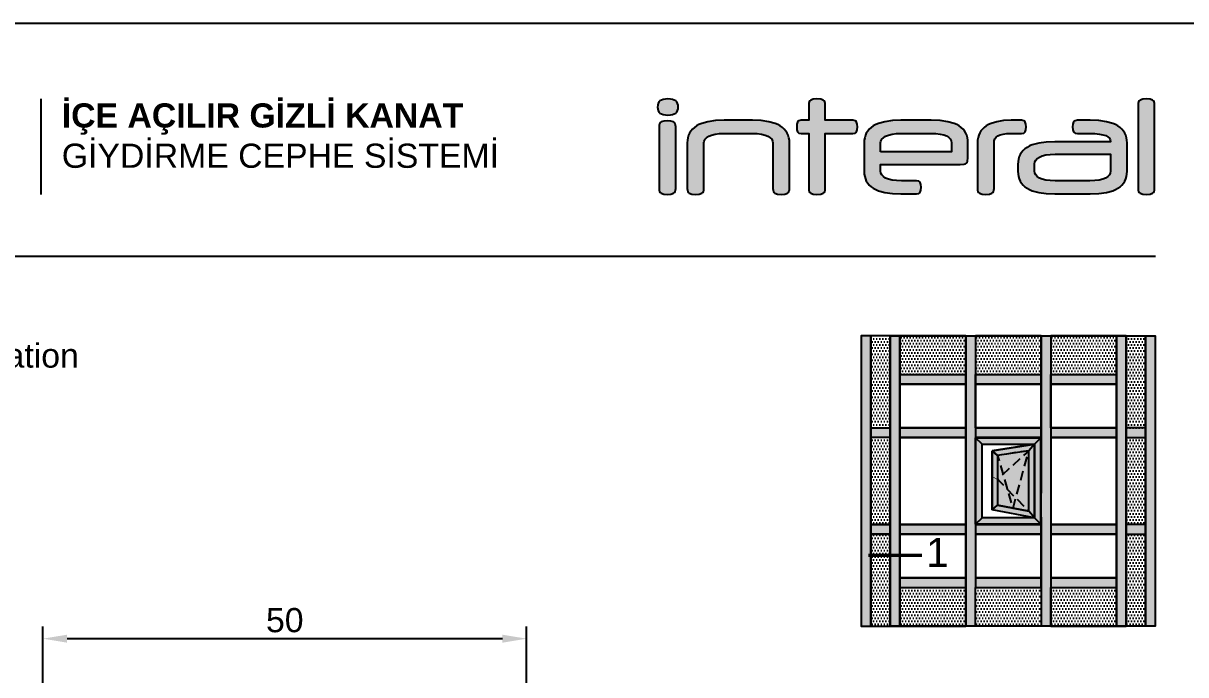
# Model space of a CAD drawing. Header units: millimetres. Extents: x 12 to 3612, y 18 to 315.
# Drawn here: x 540.4 to 660.6, y 247.5 to 314.9 of the extents above; entities that cross this region are included whole.
import ezdxf

# ---------------------------------------------------------------- set-up
doc = ezdxf.new("R2010")
doc.units = ezdxf.units.MM
doc.linetypes.add('HIDDEN', pattern=[0.375, 0.25, -0.125])
for name, color, linetype in [('Aksesuar', 7, 'Continuous'), ('ANTET', 140, 'Continuous'), ('antet_k', 7, 'Continuous'), ('PROFIL', 7, 'Continuous'), ('yazı_numara_k', 11, 'Continuous')]:
    doc.layers.add(name, color=color, linetype=linetype)
doc.styles.add('ITALIC', font='italic')
doc.styles.get("Standard").update_dxf_attribs({"font": 'arial.ttf'})
doc.dimstyles.new('ISO-25$0', dxfattribs={"dimtxt": 2.5, "dimasz": 2.5, "dimexe": 1.25, "dimexo": 0.625, "dimtad": 1, "dimdec": 1, "dimtxsty": 'Standard', "dimcen": 2.5, "dimadec": 0, "dimazin": 0, "dimtfac": 1, "dimtdec": 1, "dimtmove": 0, "dimatfit": 3, "dimfxl": 1, "dimarcsym": 0})
pattern_1 = [(0, (-3, 0), (0.15875, 0.3175), [0, -0.3175])]

# ---------------------------------------------------------------- blocks, each defined once
blk = doc.blocks.new('İL.1A')
h = blk.add_hatch(color=253)
h.paths.add_polyline_path([(-188.51, 564.28), (-188.51, 573.23), (-189.17, 572.56), (-189.17, 564.95)])
h.paths.add_polyline_path([(-188.51, 564.28), (-189.17, 564.95), (-194.58, 564.95), (-195.25, 564.28), (-191.39, 564.28)])
h.paths.add_polyline_path([(-194.58, 564.95), (-194.58, 572.56), (-195.25, 573.23), (-195.25, 564.28)])
h.paths.add_polyline_path([(-189.17, 572.56), (-188.51, 573.23), (-191.62, 573.23), (-195.25, 573.23), (-194.58, 572.56)])
h = blk.add_hatch(color=254)
h.paths.add_polyline_path([(-192.97, 571.41), (-189.75, 571.89), (-189.75, 571.89), (-189.17, 572.56), (-193.54, 571.89), (-192.97, 571.41)])
h.paths.add_polyline_path([(-192.97, 566.27), (-192.97, 571.41), (-192.97, 571.41), (-193.54, 571.89), (-193.54, 565.79)])
h.paths.add_polyline_path([(-190.64, 565.81), (-192.97, 566.27), (-193.54, 565.79), (-189.17, 564.95), (-189.75, 565.63)])
h.paths.add_polyline_path([(-189.17, 564.95), (-189.17, 572.56), (-189.75, 571.89), (-189.75, 565.63)])
blk.add_hatch(color=250).paths.add_polyline_path([(-193.07, 568.91), (-193.46, 569.15, -1), (-193.43, 569.2), (-193.03, 568.97, -1)])
for p, q in [((-195.25, 564.28), (-195.25, 573.23)), ((-194.58, 572.56), (-195.25, 573.23)), ((-191.62, 573.23), (-195.25, 573.23)), ((-188.51, 573.23), (-195.25, 573.23)), ((-195.25, 573.23), (-195.25, 564.28)), ((-194.58, 572.56), (-195.25, 573.23)), ((-194.58, 564.95), (-194.58, 572.56)), ((-194.58, 572.56), (-189.17, 572.56)), ((-189.17, 572.56), (-193.54, 571.89)), ((-193.54, 571.89), (-189.17, 572.56)), ((-188.51, 573.23), (-191.62, 573.23)), ((-189.17, 572.56), (-189.75, 571.89)), ((-189.17, 572.56), (-189.75, 571.89)), ((-189.17, 572.56), (-188.51, 573.23)), ((-188.51, 573.23), (-189.17, 572.56)), ((-189.17, 564.95), (-189.17, 572.56)), ((-189.17, 572.56), (-189.17, 564.95)), ((-188.5, 564.28), (-188.51, 573.23)), ((-188.5, 564.28), (-188.51, 573.23)), ((-193.54, 571.89), (-193.54, 565.79)), ((-193.54, 571.89), (-192.97, 571.41)), ((-193.54, 565.79), (-193.54, 571.89)), ((-192.97, 571.41), (-193.54, 571.89)), ((-189.75, 571.89), (-192.97, 571.41)), ((-189.75, 571.89), (-192.97, 571.41)), ((-189.75, 571.89), (-192.97, 571.41)), ((-192.97, 571.41), (-192.97, 566.27)), ((-192.97, 571.41), (-192.97, 566.27)), ((-192.97, 571.41), (-192.97, 566.27)), ((-189.75, 565.63), (-189.75, 571.89)), ((-189.75, 565.63), (-189.75, 571.89)), ((-189.75, 565.63), (-189.75, 571.89)), ((-193.54, 565.79), (-192.97, 566.27)), ((-193.54, 565.79), (-192.97, 566.27)), ((-189.75, 565.63), (-192.97, 566.27)), ((-192.97, 566.27), (-189.75, 565.63)), ((-192.97, 566.27), (-189.75, 565.63)), ((-194.58, 564.95), (-195.25, 564.28)), ((-195.25, 564.28), (-194.58, 564.95)), ((-189.17, 564.95), (-194.58, 564.95)), ((-189.17, 564.95), (-193.54, 565.79)), ((-189.17, 564.95), (-193.54, 565.79)), ((-189.17, 564.95), (-189.75, 565.63)), ((-189.17, 564.95), (-189.75, 565.63)), ((-189.75, 564.95), (-189.75, 564.95)), ((-189.17, 564.95), (-188.5, 564.28)), ((-188.51, 564.28), (-189.17, 564.95)), ((-191.39, 564.28), (-195.25, 564.28)), ((-195.25, 564.28), (-188.5, 564.28)), ((-188.5, 564.28), (-191.39, 564.28))]:
    blk.add_line(p, q)
at = {"flags": 128}
blk.add_lwpolyline([(-188.51, 573.23), (-188.51, 564.28), (-195.25, 564.28), (-195.25, 573.23)], close=True, dxfattribs=at)
at = {"color": 0, "linetype": 'HIDDEN', "ltscale": 4, "flags": 128}
for points in [[(-189.75, 565.63), (-189.75, 571.89), (-192.97, 568.94)], [(-191.37, 565.95), (-189.75, 571.89), (-192.97, 571.41), (-191.43, 565.97)]]:
    blk.add_lwpolyline(points, close=True, dxfattribs=at)
blk = doc.blocks.new('İL.1B')
blk.add_hatch(color=141).paths.add_polyline_path([(-189.75, 565.63), (-189.75, 571.89), (-192.97, 571.41), (-192.97, 566.27)])
blk.add_blockref('İL.1A', (0, 0))
blk = doc.blocks.new('MN50ICV-İL1')
for points in [[(-90.14, 618.32), (-90.14, 648.32), (-91.14, 648.32), (-91.14, 618.32)], [(-87.14, 618.32), (-87.14, 648.32), (-88.14, 648.32), (-88.14, 618.32)], [(-79.34, 618.32), (-79.34, 648.32), (-80.34, 648.32), (-80.34, 618.32)], [(-71.54, 618.32), (-71.54, 648.32), (-72.54, 648.32), (-72.54, 618.32)], [(-63.74, 618.32), (-63.74, 648.32), (-64.74, 648.32), (-64.74, 618.32)], [(-61.74, 618.32), (-61.74, 648.32), (-60.74, 648.32), (-60.74, 618.32)], [(-87.14, 643.32), (-87.14, 644.32), (-80.34, 644.32), (-80.34, 643.32)], [(-79.34, 643.32), (-79.34, 644.32), (-72.54, 644.32), (-72.54, 643.32)], [(-71.54, 643.32), (-71.54, 644.32), (-64.74, 644.32), (-64.74, 643.32)], [(-91.14, 637.82), (-87.14, 637.82), (-87.14, 638.82), (-91.14, 638.82)], [(-80.34, 637.82), (-80.34, 638.82), (-87.14, 638.82), (-87.14, 637.82)], [(-72.54, 637.82), (-72.54, 638.82), (-79.34, 638.82), (-79.34, 637.82)], [(-64.74, 637.82), (-64.74, 638.82), (-71.54, 638.82), (-71.54, 637.82)], [(-60.74, 637.82), (-64.74, 637.82), (-64.74, 638.82), (-60.74, 638.82)], [(-91.14, 627.82), (-87.14, 627.82), (-87.14, 628.82), (-91.14, 628.82)], [(-80.34, 627.82), (-80.34, 628.82), (-87.14, 628.82), (-87.14, 627.82)], [(-72.54, 627.82), (-72.54, 628.82), (-79.34, 628.82), (-79.34, 627.82)], [(-64.74, 627.82), (-64.74, 628.82), (-71.54, 628.82), (-71.54, 627.82)], [(-60.74, 627.82), (-64.74, 627.82), (-64.74, 628.82), (-60.74, 628.82)], [(-87.14, 623.32), (-87.14, 622.32), (-80.34, 622.32), (-80.34, 623.32)], [(-79.34, 623.32), (-79.34, 622.32), (-72.54, 622.32), (-72.54, 623.32)], [(-71.54, 623.32), (-71.54, 622.32), (-64.74, 622.32), (-64.74, 623.32)]]:
    blk.add_hatch(color=252).paths.add_polyline_path(points)
h = blk.add_hatch()
h.set_pattern_fill('DOTS', color=256, scale=0.2)
h.set_pattern_definition(pattern_1)
h.paths.add_polyline_path([(-90.14, 648.32), (-90.14, 638.82), (-88.14, 638.82), (-88.14, 648.32)])
h = blk.add_hatch()
h.set_pattern_fill('DOTS', color=256, scale=0.2)
h.set_pattern_definition([(0, (-10.8, 1266.64375), (0.15875, -0.3175), [0, -0.3175])])
h.paths.add_polyline_path([(-87.14, 648.29), (-87.14, 644.32), (-80.34, 644.32), (-80.34, 648.29)])
h = blk.add_hatch()
h.set_pattern_fill('DOTS', color=256, scale=0.2)
h.set_pattern_definition([(0, (-3, 1266.64375), (0.15875, -0.3175), [0, -0.3175])])
h.paths.add_polyline_path([(-79.34, 648.29), (-79.34, 644.32), (-72.54, 644.32), (-72.54, 648.29)])
h = blk.add_hatch()
h.set_pattern_fill('DOTS', color=256, scale=0.2)
h.set_pattern_definition([(0, (4.8, 1266.64375), (0.15875, -0.3175), [0, -0.3175])])
h.paths.add_polyline_path([(-71.54, 648.29), (-71.54, 644.32), (-64.74, 644.32), (-64.74, 648.29)])
h = blk.add_hatch()
h.set_pattern_fill('DOTS', color=256, scale=0.2)
h.set_pattern_definition(pattern_1)
h.paths.add_polyline_path([(-61.74, 648.32), (-61.74, 638.82), (-63.74, 638.82), (-63.74, 648.32)])
h = blk.add_hatch()
h.set_pattern_fill('DOTS', color=256, scale=0.2)
h.set_pattern_definition(pattern_1)
h.paths.add_polyline_path([(-90.14, 628.82), (-88.14, 628.82), (-88.14, 637.82), (-90.14, 637.82)])
h = blk.add_hatch()
h.set_pattern_fill('DOTS', color=256, scale=0.2)
h.set_pattern_definition(pattern_1)
h.paths.add_polyline_path([(-61.74, 628.82), (-63.74, 628.82), (-63.74, 637.82), (-61.74, 637.82)])
h = blk.add_hatch()
h.set_pattern_fill('DOTS', color=256, scale=0.2)
h.set_pattern_definition(pattern_1)
h.paths.add_polyline_path([(-90.14, 627.82), (-90.14, 618.32), (-88.14, 618.32), (-88.14, 627.82)])
h = blk.add_hatch()
h.set_pattern_fill('DOTS', color=256, scale=0.2)
h.set_pattern_definition(pattern_1)
h.paths.add_polyline_path([(-61.74, 627.82), (-61.74, 618.32), (-63.74, 618.32), (-63.74, 627.82)])
h = blk.add_hatch()
h.set_pattern_fill('DOTS', color=256, scale=0.2)
h.set_pattern_definition([(0, (-10.8, 0), (0.15875, 0.3175), [0, -0.3175])])
h.paths.add_polyline_path([(-87.14, 618.36), (-87.14, 622.32), (-80.34, 622.32), (-80.34, 618.36)])
h = blk.add_hatch()
h.set_pattern_fill('DOTS', color=256, scale=0.2)
h.set_pattern_definition(pattern_1)
h.paths.add_polyline_path([(-79.34, 618.36), (-79.34, 622.32), (-72.54, 622.32), (-72.54, 618.36)])
h = blk.add_hatch()
h.set_pattern_fill('DOTS', color=256, scale=0.2)
h.set_pattern_definition([(0, (4.8, 0), (0.15875, 0.3175), [0, -0.3175])])
h.paths.add_polyline_path([(-71.54, 618.36), (-71.54, 622.32), (-64.74, 622.32), (-64.74, 618.36)])
for points in [[(-91.14, 648.32), (-91.14, 618.32), (-90.14, 618.32), (-90.14, 627.82), (-90.14, 628.82), (-90.14, 637.82), (-90.14, 638.82), (-90.14, 648.32)], [(-80.34, 648.32), (-87.14, 648.32), (-87.14, 644.32), (-80.34, 644.32)], [(-72.54, 648.32), (-79.34, 648.32), (-79.34, 644.32), (-72.54, 644.32)], [(-64.74, 648.32), (-71.54, 648.32), (-71.54, 644.32), (-64.74, 644.32)], [(-64.74, 638.82), (-64.74, 637.82), (-64.74, 628.82), (-64.74, 627.82), (-64.74, 618.32), (-63.74, 618.32), (-63.74, 627.82), (-63.74, 628.82), (-63.74, 637.82), (-63.74, 638.82), (-63.74, 648.32), (-64.74, 648.32)], [(-87.14, 644.32), (-80.34, 644.32), (-80.34, 643.32), (-87.14, 643.32)], [(-79.34, 644.32), (-72.54, 644.32), (-72.54, 643.32), (-79.34, 643.32)], [(-71.54, 644.32), (-64.74, 644.32), (-64.74, 643.32), (-71.54, 643.32)], [(-90.14, 627.82), (-88.14, 627.82), (-88.14, 628.82), (-90.14, 628.82)], [(-61.74, 627.82), (-61.74, 628.82), (-63.74, 628.82), (-63.74, 627.82)], [(-87.14, 622.32), (-80.34, 622.32), (-80.34, 623.32), (-87.14, 623.32)], [(-79.34, 622.32), (-72.54, 622.32), (-72.54, 623.32), (-79.34, 623.32)], [(-71.54, 622.32), (-64.74, 622.32), (-64.74, 623.32), (-71.54, 623.32)], [(-80.34, 618.32), (-87.14, 618.32), (-87.14, 622.32), (-80.34, 622.32)], [(-72.54, 618.32), (-79.34, 618.32), (-79.34, 622.32), (-72.54, 622.32)], [(-64.74, 618.32), (-71.54, 618.32), (-71.54, 622.32), (-64.74, 622.32)]]:
    blk.add_lwpolyline(points, close=True)
at = {"color": 0, "flags": 128}
blk.add_lwpolyline([(-72.54, 628.82), (-72.54, 637.82), (-79.34, 637.82), (-79.34, 628.82)], close=True, dxfattribs=at)
at = {"layer": 'Aksesuar', "color": 0, "linetype": 'ByBlock'}
for p, q in [((-90.14, 648.32), (-90.14, 618.32)), ((-87.14, 648.32), (-87.14, 618.32)), ((-80.34, 648.32), (-80.34, 618.32)), ((-72.54, 648.32), (-72.54, 632.07)), ((-64.74, 648.32), (-64.74, 618.32)), ((-63.74, 648.32), (-63.74, 618.32)), ((-61.74, 648.32), (-61.74, 618.32)), ((-60.74, 648.32), (-60.74, 618.32)), ((-80.34, 638.82), (-87.14, 638.82)), ((-72.54, 638.82), (-79.34, 638.82)), ((-64.74, 638.82), (-71.54, 638.82)), ((-80.34, 637.82), (-87.14, 637.82)), ((-72.54, 637.82), (-79.34, 637.82)), ((-72.54, 637.82), (-79.34, 637.82)), ((-64.74, 637.82), (-71.54, 637.82)), ((-80.34, 628.82), (-87.14, 628.82)), ((-72.54, 628.82), (-79.34, 628.82)), ((-72.54, 628.82), (-79.34, 628.82)), ((-72.54, 629.59), (-72.54, 618.32)), ((-64.74, 628.82), (-71.54, 628.82)), ((-80.34, 627.82), (-87.14, 627.82)), ((-72.54, 627.82), (-79.34, 627.82)), ((-64.74, 627.82), (-71.54, 627.82))]:
    blk.add_line(p, q, dxfattribs=at)
for points in [[(-90.14, 618.32), (-90.14, 648.32), (-91.14, 648.32), (-91.14, 618.32)], [(-88.14, 638.82), (-88.14, 648.32), (-90.14, 648.32), (-90.14, 638.82)], [(-88.14, 618.32), (-88.14, 648.32), (-63.74, 648.32), (-63.74, 618.32)], [(-87.14, 618.32), (-87.14, 648.32), (-88.14, 648.32), (-88.14, 618.32)], [(-80.34, 638.82), (-80.34, 648.32), (-87.14, 648.32), (-87.14, 638.82)], [(-72.54, 638.82), (-72.54, 648.32), (-79.34, 648.32), (-79.34, 638.82)], [(-64.74, 638.82), (-64.74, 648.32), (-71.54, 648.32), (-71.54, 638.82)], [(-63.74, 618.32), (-63.74, 648.32), (-64.74, 648.32), (-64.74, 618.32)], [(-63.74, 638.82), (-63.74, 648.32), (-61.74, 648.32), (-61.74, 638.82)], [(-61.74, 618.32), (-61.74, 648.32), (-60.74, 648.32), (-60.74, 618.32)], [(-80.34, 643.32), (-80.34, 638.82), (-87.14, 638.82), (-87.14, 643.32)], [(-72.54, 643.32), (-72.54, 638.82), (-79.34, 638.82), (-79.34, 643.32)], [(-64.74, 643.32), (-64.74, 638.82), (-71.54, 638.82), (-71.54, 643.32)], [(-80.34, 637.82), (-80.34, 638.82), (-87.14, 638.82), (-87.14, 637.82)], [(-72.54, 637.82), (-72.54, 638.82), (-79.34, 638.82), (-79.34, 637.82)], [(-64.74, 637.82), (-64.74, 638.82), (-71.54, 638.82), (-71.54, 637.82)], [(-88.14, 628.82), (-88.14, 637.82), (-90.14, 637.82), (-90.14, 628.82)], [(-80.34, 628.82), (-80.34, 637.82), (-87.14, 637.82), (-87.14, 628.82)], [(-64.74, 628.82), (-64.74, 637.82), (-71.54, 637.82), (-71.54, 628.82)], [(-63.74, 628.82), (-63.74, 637.82), (-61.74, 637.82), (-61.74, 628.82)], [(-80.34, 627.82), (-80.34, 628.82), (-87.14, 628.82), (-87.14, 627.82)], [(-72.54, 627.82), (-72.54, 628.82), (-79.34, 628.82), (-79.34, 627.82)], [(-64.74, 627.82), (-64.74, 628.82), (-71.54, 628.82), (-71.54, 627.82)], [(-88.14, 618.32), (-88.14, 627.82), (-90.14, 627.82), (-90.14, 618.32)], [(-80.34, 618.32), (-80.34, 627.82), (-87.14, 627.82), (-87.14, 618.32)], [(-80.34, 623.32), (-80.34, 627.82), (-87.14, 627.82), (-87.14, 623.32)], [(-72.54, 623.32), (-72.54, 627.82), (-79.34, 627.82), (-79.34, 623.32)], [(-64.74, 618.32), (-64.74, 627.82), (-71.54, 627.82), (-71.54, 618.32)], [(-64.74, 623.32), (-64.74, 627.82), (-71.54, 627.82), (-71.54, 623.32)], [(-63.74, 618.32), (-63.74, 627.82), (-61.74, 627.82), (-61.74, 618.32)]]:
    blk.add_lwpolyline(points, close=True, dxfattribs=at)
blk.add_blockref('İL.1B', (115.93, 64.56))
blk = doc.blocks.new('İnteral Logo - 2D')
at = {"layer": 'PROFIL', "ltscale": 10}
h = blk.add_hatch(color=7, dxfattribs=at)
h.paths.add_polyline_path([(2732.47, 1117.8), (2732.47, 1124.16), (2732.45, 1124.34), (2732.41, 1124.48), (2732.35, 1124.6), (2732.25, 1124.67), (2731.98, 1124.76), (2731.61, 1124.79), (2731.23, 1124.76), (2730.97, 1124.67), (2730.87, 1124.6), (2730.81, 1124.48), (2730.77, 1124.34), (2730.76, 1124.16), (2730.76, 1117.8), (2730.77, 1117.62), (2730.81, 1117.48), (2730.87, 1117.36), (2730.97, 1117.29), (2731.23, 1117.2), (2731.61, 1117.17), (2731.98, 1117.2), (2732.25, 1117.29), (2732.35, 1117.36), (2732.41, 1117.48), (2732.45, 1117.62)])
h.paths.add_polyline_path([(2732.72, 1126.21), (2732.71, 1126.41), (2732.66, 1126.58), (2732.58, 1126.73), (2732.47, 1126.84), (2732.33, 1126.93), (2732.15, 1127), (2731.92, 1127.03), (2731.66, 1127.05), (2731.4, 1127.03), (2731.17, 1127), (2730.99, 1126.93), (2730.84, 1126.84), (2730.73, 1126.73), (2730.66, 1126.58), (2730.61, 1126.41), (2730.59, 1126.21), (2730.61, 1126.01), (2730.66, 1125.84), (2730.73, 1125.69), (2730.84, 1125.58), (2730.99, 1125.49), (2731.17, 1125.42), (2731.4, 1125.39), (2731.66, 1125.37), (2731.92, 1125.39), (2732.15, 1125.42), (2732.33, 1125.49), (2732.47, 1125.58), (2732.58, 1125.69), (2732.66, 1125.84), (2732.71, 1126.01)])
for points in [[(2751.25, 1123.85), (2751.27, 1124.15), (2751.25, 1124.44), (2751.18, 1124.66), (2751.13, 1124.74), (2751.04, 1124.79), (2750.79, 1124.84), (2747.94, 1124.84), (2747.94, 1126.41), (2747.93, 1126.59), (2747.89, 1126.74), (2747.82, 1126.85), (2747.73, 1126.92), (2747.46, 1127.02), (2747.08, 1127.05), (2746.7, 1127.02), (2746.44, 1126.92), (2746.35, 1126.85), (2746.28, 1126.74), (2746.24, 1126.59), (2746.23, 1126.41), (2746.23, 1124.84), (2745.46, 1124.84), (2745.21, 1124.79), (2745.12, 1124.74), (2745.06, 1124.66), (2745, 1124.44), (2744.98, 1124.15), (2745, 1123.85), (2745.06, 1123.64), (2745.12, 1123.57), (2745.21, 1123.52), (2745.46, 1123.47), (2746.23, 1123.47), (2746.23, 1117.8), (2746.24, 1117.62), (2746.28, 1117.48), (2746.35, 1117.36), (2746.44, 1117.29), (2746.7, 1117.2), (2747.08, 1117.17), (2747.46, 1117.2), (2747.73, 1117.29), (2747.82, 1117.36), (2747.89, 1117.48), (2747.93, 1117.62), (2747.94, 1117.8), (2747.94, 1123.47), (2750.79, 1123.47), (2751.04, 1123.52), (2751.13, 1123.57), (2751.18, 1123.64)], [(2743.86, 1123.73), (2743.7, 1123.92), (2743.51, 1124.09), (2743.28, 1124.25), (2743.03, 1124.39), (2742.75, 1124.51), (2742.09, 1124.69), (2741.32, 1124.8), (2740.42, 1124.84), (2737.48, 1124.84), (2736.59, 1124.8), (2735.81, 1124.69), (2735.16, 1124.51), (2734.87, 1124.39), (2734.62, 1124.25), (2734.4, 1124.09), (2734.2, 1123.92), (2734.04, 1123.73), (2733.91, 1123.52), (2733.8, 1123.29), (2733.73, 1123.04), (2733.68, 1122.77), (2733.67, 1122.49), (2733.67, 1117.8), (2733.68, 1117.62), (2733.72, 1117.48), (2733.79, 1117.36), (2733.88, 1117.29), (2734.14, 1117.2), (2734.52, 1117.17), (2734.89, 1117.2), (2735.16, 1117.29), (2735.26, 1117.36), (2735.33, 1117.48), (2735.37, 1117.62), (2735.38, 1117.8), (2735.38, 1122.49), (2735.41, 1122.69), (2735.51, 1122.87), (2735.67, 1123.04), (2735.89, 1123.19), (2736.19, 1123.31), (2736.56, 1123.4), (2737.01, 1123.46), (2737.54, 1123.47), (2740.37, 1123.47), (2740.89, 1123.46), (2741.34, 1123.4), (2741.72, 1123.31), (2742.01, 1123.19), (2742.24, 1123.04), (2742.4, 1122.87), (2742.49, 1122.69), (2742.52, 1122.49), (2742.52, 1117.8), (2742.54, 1117.62), (2742.58, 1117.48), (2742.64, 1117.36), (2742.73, 1117.29), (2743, 1117.2), (2743.37, 1117.17), (2743.75, 1117.2), (2744.02, 1117.29), (2744.11, 1117.36), (2744.18, 1117.48), (2744.22, 1117.62), (2744.24, 1117.8), (2744.24, 1122.49), (2744.22, 1122.77), (2744.18, 1123.04), (2744.1, 1123.29), (2744, 1123.52)], [(2768.68, 1123.85), (2768.7, 1124.15), (2768.68, 1124.44), (2768.61, 1124.66), (2768.55, 1124.74), (2768.47, 1124.79), (2768.21, 1124.84), (2767.16, 1124.84), (2766.36, 1124.8), (2765.67, 1124.69), (2765.07, 1124.51), (2764.81, 1124.39), (2764.57, 1124.26), (2764.36, 1124.1), (2764.18, 1123.93), (2764.02, 1123.74), (2763.9, 1123.53), (2763.8, 1123.3), (2763.73, 1123.05), (2763.69, 1122.79), (2763.67, 1122.5), (2763.67, 1117.8), (2763.69, 1117.62), (2763.72, 1117.48), (2763.79, 1117.36), (2763.88, 1117.29), (2764.15, 1117.2), (2764.52, 1117.17), (2764.9, 1117.2), (2765.17, 1117.29), (2765.26, 1117.36), (2765.33, 1117.48), (2765.37, 1117.62), (2765.38, 1117.8), (2765.38, 1122.5), (2765.41, 1122.72), (2765.48, 1122.91), (2765.6, 1123.08), (2765.78, 1123.22), (2766.01, 1123.33), (2766.32, 1123.41), (2766.7, 1123.46), (2767.16, 1123.47), (2768.21, 1123.47), (2768.47, 1123.52), (2768.55, 1123.57), (2768.61, 1123.64)]]:
    blk.add_hatch(color=7, dxfattribs=at).paths.add_polyline_path(points)
at = {"layer": 'PROFIL', "ltscale": 10, "true_color": 0xfed100}
blk.add_hatch(color=40, dxfattribs=at).paths.add_polyline_path([(2781.99, 1117.8), (2781.99, 1126.41), (2781.98, 1126.59), (2781.94, 1126.74), (2781.87, 1126.85), (2781.78, 1126.92), (2781.51, 1127.02), (2781.13, 1127.05), (2780.75, 1127.02), (2780.49, 1126.92), (2780.4, 1126.85), (2780.33, 1126.74), (2780.29, 1126.59), (2780.28, 1126.41), (2780.28, 1117.8), (2780.29, 1117.62), (2780.33, 1117.48), (2780.4, 1117.36), (2780.49, 1117.29), (2780.75, 1117.2), (2781.13, 1117.17), (2781.51, 1117.2), (2781.78, 1117.29), (2781.87, 1117.36), (2781.94, 1117.48), (2781.98, 1117.62)])
at = {"layer": 'PROFIL', "ltscale": 10}
h = blk.add_hatch(color=7, dxfattribs=at)
h.paths.add_polyline_path([(2762, 1124.1), (2761.79, 1124.26), (2761.55, 1124.39), (2761.27, 1124.51), (2760.61, 1124.69), (2759.81, 1124.8), (2758.87, 1124.84), (2755.76, 1124.84), (2754.87, 1124.8), (2754.09, 1124.69), (2753.44, 1124.51), (2753.15, 1124.39), (2752.9, 1124.25), (2752.68, 1124.09), (2752.48, 1123.92), (2752.32, 1123.73), (2752.18, 1123.52), (2752.08, 1123.29), (2752.01, 1123.04), (2751.96, 1122.77), (2751.95, 1122.49), (2751.95, 1119.56), (2751.96, 1119.28), (2752.01, 1119.02), (2752.08, 1118.77), (2752.18, 1118.54), (2752.32, 1118.33), (2752.48, 1118.14), (2752.68, 1117.96), (2752.9, 1117.81), (2753.15, 1117.67), (2753.44, 1117.55), (2754.09, 1117.37), (2754.87, 1117.26), (2755.76, 1117.22), (2757.36, 1117.22), (2757.62, 1117.26), (2757.7, 1117.32), (2757.76, 1117.39), (2757.83, 1117.61), (2757.85, 1117.91), (2757.83, 1118.2), (2757.76, 1118.41), (2757.7, 1118.49), (2757.62, 1118.54), (2757.36, 1118.58), (2755.81, 1118.58), (2755.29, 1118.6), (2754.84, 1118.65), (2754.46, 1118.74), (2754.17, 1118.87), (2753.95, 1119.02), (2753.79, 1119.19), (2753.69, 1119.37), (2753.66, 1119.56), (2753.66, 1120.25), (2761.88, 1120.25), (2762.3, 1120.29), (2762.44, 1120.34), (2762.54, 1120.4), (2762.61, 1120.49), (2762.65, 1120.61), (2762.69, 1120.94), (2762.69, 1122.49), (2762.67, 1122.78), (2762.63, 1123.04), (2762.56, 1123.29), (2762.46, 1123.52), (2762.34, 1123.74), (2762.18, 1123.93)])
h.paths.add_polyline_path([(2753.66, 1121.59), (2753.66, 1122.49), (2753.69, 1122.69), (2753.79, 1122.87), (2753.95, 1123.04), (2754.17, 1123.19), (2754.46, 1123.31), (2754.84, 1123.4), (2755.29, 1123.46), (2755.81, 1123.47), (2758.82, 1123.47), (2759.35, 1123.46), (2759.81, 1123.41), (2760.18, 1123.33), (2760.47, 1123.22), (2760.69, 1123.08), (2760.85, 1122.91), (2760.95, 1122.71), (2760.98, 1122.49), (2760.98, 1121.59)], flags=16)
at = {"layer": 'PROFIL', "ltscale": 10, "true_color": 0xfed100}
h = blk.add_hatch(color=40, dxfattribs=at)
h.paths.add_polyline_path([(2779.15, 1119.56), (2779.15, 1122.49), (2779.13, 1122.77), (2779.09, 1123.04), (2779.01, 1123.29), (2778.91, 1123.52), (2778.78, 1123.73), (2778.61, 1123.92), (2778.42, 1124.09), (2778.19, 1124.25), (2777.94, 1124.39), (2777.66, 1124.51), (2777, 1124.69), (2776.23, 1124.8), (2775.33, 1124.84), (2774.01, 1124.84), (2773.76, 1124.79), (2773.67, 1124.74), (2773.61, 1124.67), (2773.54, 1124.45), (2773.51, 1124.15), (2773.54, 1123.85), (2773.61, 1123.64), (2773.67, 1123.57), (2773.76, 1123.52), (2774.01, 1123.47), (2775.28, 1123.47), (2775.81, 1123.46), (2776.27, 1123.42), (2776.64, 1123.35), (2776.93, 1123.25), (2777.15, 1123.13), (2777.31, 1122.99), (2777.4, 1122.82), (2777.44, 1122.64), (2777.44, 1122.62), (2771.67, 1122.62), (2770.77, 1122.59), (2770, 1122.48), (2769.34, 1122.29), (2769.06, 1122.18), (2768.81, 1122.04), (2768.58, 1121.88), (2768.39, 1121.71), (2768.22, 1121.52), (2768.09, 1121.31), (2767.99, 1121.08), (2767.91, 1120.83), (2767.87, 1120.56), (2767.85, 1120.28), (2767.85, 1119.56), (2767.87, 1119.28), (2767.91, 1119.02), (2767.99, 1118.77), (2768.09, 1118.54), (2768.22, 1118.33), (2768.39, 1118.14), (2768.58, 1117.96), (2768.81, 1117.81), (2769.06, 1117.67), (2769.34, 1117.55), (2770, 1117.37), (2770.77, 1117.26), (2771.67, 1117.22), (2775.33, 1117.22), (2776.23, 1117.26), (2777, 1117.37), (2777.66, 1117.55), (2777.94, 1117.67), (2778.19, 1117.81), (2778.42, 1117.96), (2778.61, 1118.14), (2778.78, 1118.33), (2778.91, 1118.54), (2779.01, 1118.77), (2779.09, 1119.02), (2779.13, 1119.28)])
h.paths.add_polyline_path([(2769.56, 1119.56), (2769.56, 1120.33), (2769.6, 1120.53), (2769.69, 1120.72), (2769.85, 1120.88), (2770.08, 1121.03), (2770.37, 1121.16), (2770.74, 1121.25), (2771.19, 1121.3), (2771.72, 1121.32), (2777.44, 1121.32), (2777.44, 1119.56), (2777.4, 1119.37), (2777.31, 1119.19), (2777.15, 1119.02), (2776.92, 1118.87), (2776.63, 1118.74), (2776.26, 1118.65), (2775.81, 1118.6), (2775.28, 1118.58), (2771.72, 1118.58), (2771.19, 1118.6), (2770.74, 1118.65), (2770.37, 1118.74), (2770.08, 1118.87), (2769.85, 1119.02), (2769.69, 1119.19), (2769.6, 1119.37)], flags=16)
at = {"layer": 'PROFIL', "color": 7, "ltscale": 10}
for points in [[(2732.72, 1126.21), (2732.71, 1126.41), (2732.66, 1126.58), (2732.58, 1126.73), (2732.47, 1126.84), (2732.33, 1126.93), (2732.15, 1127), (2731.92, 1127.03), (2731.66, 1127.05), (2731.4, 1127.03), (2731.17, 1127), (2730.99, 1126.93), (2730.84, 1126.84), (2730.73, 1126.73), (2730.66, 1126.58), (2730.61, 1126.41), (2730.59, 1126.21), (2730.61, 1126.01), (2730.66, 1125.84), (2730.73, 1125.69), (2730.84, 1125.58), (2730.99, 1125.49), (2731.17, 1125.42), (2731.4, 1125.39), (2731.66, 1125.37), (2731.92, 1125.39), (2732.15, 1125.42), (2732.33, 1125.49), (2732.47, 1125.58), (2732.58, 1125.69), (2732.66, 1125.84), (2732.71, 1126.01)], [(2751.25, 1123.85), (2751.27, 1124.15), (2751.25, 1124.44), (2751.18, 1124.66), (2751.13, 1124.74), (2751.04, 1124.79), (2750.79, 1124.84), (2747.94, 1124.84), (2747.94, 1126.41), (2747.93, 1126.59), (2747.89, 1126.74), (2747.82, 1126.85), (2747.73, 1126.92), (2747.46, 1127.02), (2747.08, 1127.05), (2746.7, 1127.02), (2746.44, 1126.92), (2746.35, 1126.85), (2746.28, 1126.74), (2746.24, 1126.59), (2746.23, 1126.41), (2746.23, 1124.84), (2745.46, 1124.84), (2745.21, 1124.79), (2745.12, 1124.74), (2745.06, 1124.66), (2745, 1124.44), (2744.98, 1124.15), (2745, 1123.85), (2745.06, 1123.64), (2745.12, 1123.57), (2745.21, 1123.52), (2745.46, 1123.47), (2746.23, 1123.47), (2746.23, 1117.8), (2746.24, 1117.62), (2746.28, 1117.48), (2746.35, 1117.36), (2746.44, 1117.29), (2746.7, 1117.2), (2747.08, 1117.17), (2747.46, 1117.2), (2747.73, 1117.29), (2747.82, 1117.36), (2747.89, 1117.48), (2747.93, 1117.62), (2747.94, 1117.8), (2747.94, 1123.47), (2750.79, 1123.47), (2751.04, 1123.52), (2751.13, 1123.57), (2751.18, 1123.64)], [(2732.47, 1117.8), (2732.47, 1124.16), (2732.45, 1124.34), (2732.41, 1124.48), (2732.35, 1124.6), (2732.25, 1124.67), (2731.98, 1124.76), (2731.61, 1124.79), (2731.23, 1124.76), (2730.97, 1124.67), (2730.87, 1124.6), (2730.81, 1124.48), (2730.77, 1124.34), (2730.76, 1124.16), (2730.76, 1117.8), (2730.77, 1117.62), (2730.81, 1117.48), (2730.87, 1117.36), (2730.97, 1117.29), (2731.23, 1117.2), (2731.61, 1117.17), (2731.98, 1117.2), (2732.25, 1117.29), (2732.35, 1117.36), (2732.41, 1117.48), (2732.45, 1117.62)], [(2743.86, 1123.73), (2743.7, 1123.92), (2743.51, 1124.09), (2743.28, 1124.25), (2743.03, 1124.39), (2742.75, 1124.51), (2742.09, 1124.69), (2741.32, 1124.8), (2740.42, 1124.84), (2737.48, 1124.84), (2736.59, 1124.8), (2735.81, 1124.69), (2735.16, 1124.51), (2734.87, 1124.39), (2734.62, 1124.25), (2734.4, 1124.09), (2734.2, 1123.92), (2734.04, 1123.73), (2733.91, 1123.52), (2733.8, 1123.29), (2733.73, 1123.04), (2733.68, 1122.77), (2733.67, 1122.49), (2733.67, 1117.8), (2733.68, 1117.62), (2733.72, 1117.48), (2733.79, 1117.36), (2733.88, 1117.29), (2734.14, 1117.2), (2734.52, 1117.17), (2734.89, 1117.2), (2735.16, 1117.29), (2735.26, 1117.36), (2735.33, 1117.48), (2735.37, 1117.62), (2735.38, 1117.8), (2735.38, 1122.49), (2735.41, 1122.69), (2735.51, 1122.87), (2735.67, 1123.04), (2735.89, 1123.19), (2736.19, 1123.31), (2736.56, 1123.4), (2737.01, 1123.46), (2737.54, 1123.47), (2740.37, 1123.47), (2740.89, 1123.46), (2741.34, 1123.4), (2741.72, 1123.31), (2742.01, 1123.19), (2742.24, 1123.04), (2742.4, 1122.87), (2742.49, 1122.69), (2742.52, 1122.49), (2742.52, 1117.8), (2742.54, 1117.62), (2742.58, 1117.48), (2742.64, 1117.36), (2742.73, 1117.29), (2743, 1117.2), (2743.37, 1117.17), (2743.75, 1117.2), (2744.02, 1117.29), (2744.11, 1117.36), (2744.18, 1117.48), (2744.22, 1117.62), (2744.24, 1117.8), (2744.24, 1122.49), (2744.22, 1122.77), (2744.18, 1123.04), (2744.1, 1123.29), (2744, 1123.52)], [(2762, 1124.1), (2761.79, 1124.26), (2761.55, 1124.39), (2761.27, 1124.51), (2760.61, 1124.69), (2759.81, 1124.8), (2758.87, 1124.84), (2755.76, 1124.84), (2754.87, 1124.8), (2754.09, 1124.69), (2753.44, 1124.51), (2753.15, 1124.39), (2752.9, 1124.25), (2752.68, 1124.09), (2752.48, 1123.92), (2752.32, 1123.73), (2752.18, 1123.52), (2752.08, 1123.29), (2752.01, 1123.04), (2751.96, 1122.77), (2751.95, 1122.49), (2751.95, 1119.56), (2751.96, 1119.28), (2752.01, 1119.02), (2752.08, 1118.77), (2752.18, 1118.54), (2752.32, 1118.33), (2752.48, 1118.14), (2752.68, 1117.96), (2752.9, 1117.81), (2753.15, 1117.67), (2753.44, 1117.55), (2754.09, 1117.37), (2754.87, 1117.26), (2755.76, 1117.22), (2757.36, 1117.22), (2757.62, 1117.26), (2757.7, 1117.32), (2757.76, 1117.39), (2757.83, 1117.61), (2757.85, 1117.91), (2757.83, 1118.2), (2757.76, 1118.41), (2757.7, 1118.49), (2757.62, 1118.54), (2757.36, 1118.58), (2755.81, 1118.58), (2755.29, 1118.6), (2754.84, 1118.65), (2754.46, 1118.74), (2754.17, 1118.87), (2753.95, 1119.02), (2753.79, 1119.19), (2753.69, 1119.37), (2753.66, 1119.56), (2753.66, 1120.25), (2761.88, 1120.25), (2762.3, 1120.29), (2762.44, 1120.34), (2762.54, 1120.4), (2762.61, 1120.49), (2762.65, 1120.61), (2762.69, 1120.94), (2762.69, 1122.49), (2762.67, 1122.78), (2762.63, 1123.04), (2762.56, 1123.29), (2762.46, 1123.52), (2762.34, 1123.74), (2762.18, 1123.93)], [(2768.68, 1123.85), (2768.7, 1124.15), (2768.68, 1124.44), (2768.61, 1124.66), (2768.55, 1124.74), (2768.47, 1124.79), (2768.21, 1124.84), (2767.16, 1124.84), (2766.36, 1124.8), (2765.67, 1124.69), (2765.07, 1124.51), (2764.81, 1124.39), (2764.57, 1124.26), (2764.36, 1124.1), (2764.18, 1123.93), (2764.02, 1123.74), (2763.9, 1123.53), (2763.8, 1123.3), (2763.73, 1123.05), (2763.69, 1122.79), (2763.67, 1122.5), (2763.67, 1117.8), (2763.69, 1117.62), (2763.72, 1117.48), (2763.79, 1117.36), (2763.88, 1117.29), (2764.15, 1117.2), (2764.52, 1117.17), (2764.9, 1117.2), (2765.17, 1117.29), (2765.26, 1117.36), (2765.33, 1117.48), (2765.37, 1117.62), (2765.38, 1117.8), (2765.38, 1122.5), (2765.41, 1122.72), (2765.48, 1122.91), (2765.6, 1123.08), (2765.78, 1123.22), (2766.01, 1123.33), (2766.32, 1123.41), (2766.7, 1123.46), (2767.16, 1123.47), (2768.21, 1123.47), (2768.47, 1123.52), (2768.55, 1123.57), (2768.61, 1123.64)], [(2753.66, 1121.59), (2753.66, 1122.49), (2753.69, 1122.69), (2753.79, 1122.87), (2753.95, 1123.04), (2754.17, 1123.19), (2754.46, 1123.31), (2754.84, 1123.4), (2755.29, 1123.46), (2755.81, 1123.47), (2758.82, 1123.47), (2759.35, 1123.46), (2759.81, 1123.41), (2760.18, 1123.33), (2760.47, 1123.22), (2760.69, 1123.08), (2760.85, 1122.91), (2760.95, 1122.71), (2760.98, 1122.49), (2760.98, 1121.59)]]:
    blk.add_lwpolyline(points, close=True, dxfattribs=at)
at = {"layer": 'PROFIL', "color": 40, "ltscale": 10, "true_color": 0xfed100}
for points in [[(2781.99, 1117.8), (2781.99, 1126.41), (2781.98, 1126.59), (2781.94, 1126.74), (2781.87, 1126.85), (2781.78, 1126.92), (2781.51, 1127.02), (2781.13, 1127.05), (2780.75, 1127.02), (2780.49, 1126.92), (2780.4, 1126.85), (2780.33, 1126.74), (2780.29, 1126.59), (2780.28, 1126.41), (2780.28, 1117.8), (2780.29, 1117.62), (2780.33, 1117.48), (2780.4, 1117.36), (2780.49, 1117.29), (2780.75, 1117.2), (2781.13, 1117.17), (2781.51, 1117.2), (2781.78, 1117.29), (2781.87, 1117.36), (2781.94, 1117.48), (2781.98, 1117.62)], [(2779.15, 1119.56), (2779.15, 1122.49), (2779.13, 1122.77), (2779.09, 1123.04), (2779.01, 1123.29), (2778.91, 1123.52), (2778.78, 1123.73), (2778.61, 1123.92), (2778.42, 1124.09), (2778.19, 1124.25), (2777.94, 1124.39), (2777.66, 1124.51), (2777, 1124.69), (2776.23, 1124.8), (2775.33, 1124.84), (2774.01, 1124.84), (2773.76, 1124.79), (2773.67, 1124.74), (2773.61, 1124.67), (2773.54, 1124.45), (2773.51, 1124.15), (2773.54, 1123.85), (2773.61, 1123.64), (2773.67, 1123.57), (2773.76, 1123.52), (2774.01, 1123.47), (2775.28, 1123.47), (2775.81, 1123.46), (2776.27, 1123.42), (2776.64, 1123.35), (2776.93, 1123.25), (2777.15, 1123.13), (2777.31, 1122.99), (2777.4, 1122.82), (2777.44, 1122.64), (2777.44, 1122.62), (2771.67, 1122.62), (2770.77, 1122.59), (2770, 1122.48), (2769.34, 1122.29), (2769.06, 1122.18), (2768.81, 1122.04), (2768.58, 1121.88), (2768.39, 1121.71), (2768.22, 1121.52), (2768.09, 1121.31), (2767.99, 1121.08), (2767.91, 1120.83), (2767.87, 1120.56), (2767.85, 1120.28), (2767.85, 1119.56), (2767.87, 1119.28), (2767.91, 1119.02), (2767.99, 1118.77), (2768.09, 1118.54), (2768.22, 1118.33), (2768.39, 1118.14), (2768.58, 1117.96), (2768.81, 1117.81), (2769.06, 1117.67), (2769.34, 1117.55), (2770, 1117.37), (2770.77, 1117.26), (2771.67, 1117.22), (2775.33, 1117.22), (2776.23, 1117.26), (2777, 1117.37), (2777.66, 1117.55), (2777.94, 1117.67), (2778.19, 1117.81), (2778.42, 1117.96), (2778.61, 1118.14), (2778.78, 1118.33), (2778.91, 1118.54), (2779.01, 1118.77), (2779.09, 1119.02), (2779.13, 1119.28)], [(2769.56, 1119.56), (2769.56, 1120.33), (2769.6, 1120.53), (2769.69, 1120.72), (2769.85, 1120.88), (2770.08, 1121.03), (2770.37, 1121.16), (2770.74, 1121.25), (2771.19, 1121.3), (2771.72, 1121.32), (2777.44, 1121.32), (2777.44, 1119.56), (2777.4, 1119.37), (2777.31, 1119.19), (2777.15, 1119.02), (2776.92, 1118.87), (2776.63, 1118.74), (2776.26, 1118.65), (2775.81, 1118.6), (2775.28, 1118.58), (2771.72, 1118.58), (2771.19, 1118.6), (2770.74, 1118.65), (2770.37, 1118.74), (2770.08, 1118.87), (2769.85, 1119.02), (2769.69, 1119.19), (2769.6, 1119.37)]]:
    blk.add_lwpolyline(points, close=True, dxfattribs=at)
blk = doc.blocks.new('LOGO-1')
blk.add_line((948.2, 1850.82), (948.2, 1840.95))
at = {"color": 7}
blk.add_line((1063.42, 1834.52), (883.42, 1834.52), dxfattribs=at)
at = {"layer": 'yazı_numara_k', "color": 140}
blk.add_blockref('İnteral Logo - 2D', (-1718.64, 723.78), dxfattribs=at)
at = {"insert": (941.9, 1850.37), "char_height": 2.5, "width": 80.5608, "attachment_point": 1}
blk.add_mtext('{\\pxi3.38364;\\fArial Unicode MS|b1|i0|c162|p34;İÇE AÇILIR GİZLİ KANAT\\fArial Unicode MS|b0|i0|c162|p34;\\PGİYDİRME CEPHE SİSTEMİ}', dxfattribs=at)
blk = doc.blocks.new('MN50 ICV SİP. KAT. SYF.')
at = {"layer": 'antet_k', "color": 252}
blk.add_lwpolyline([(196.74, 36.05), (196.74, 333.05), (406.74, 333.05), (406.74, 36.05)], close=True, dxfattribs=at)
at = {"color": 0}
blk.add_blockref('LOGO-1', (-671.68, -1525.6), dxfattribs=at)
blk = doc.blocks.new('*D124')
at = {"color": 0, "lineweight": -2}
for p, q in [((542.47, 242.3), (542.47, 252.49)), ((592.47, 242.3), (592.47, 252.49)), ((544.97, 251.24), (589.97, 251.24))]:
    blk.add_line(p, q, dxfattribs=at)
at = {"color": 0}
for points in [[(544.97, 251.65), (544.97, 250.82), (542.47, 251.24)], [(589.97, 250.82), (589.97, 251.65), (592.47, 251.24)]]:
    blk.add_solid(points, dxfattribs=at)
at = {"layer": 'Defpoints', "color": 0}
for p in [(592.47, 251.24), (542.47, 241.68), (592.47, 241.68)]:
    blk.add_point(p, dxfattribs=at)
at = {"color": 0, "insert": (567.47, 253.14), "char_height": 2.5, "attachment_point": 5}
blk.add_mtext('50', dxfattribs=at)

msp = doc.modelspace()

# ---------------------------------------------------------------- linework, layer by layer
at = {"layer": 'ANTET', "color": 0, "const_width": 0.359, "flags": 128}
msp.add_lwpolyline([(627.788, 259.86), (633.349, 259.86)], dxfattribs=at)

# ---------------------------------------------------------------- block references
for name, p in [('MN50 ICV SİP. KAT. SYF.', (265.735, -18.174)), ('MN50ICV-İL1', (718.211, -365.775))]:
    msp.add_blockref(name, p)

# ---------------------------------------------------------------- texts
at = {"layer": 'ANTET', "color": 0, "insert": (633.788, 261.666), "char_height": 3, "attachment_point": 1, "style": 'ITALIC'}
msp.add_mtext('{\\fArial|b0|i0|c162|p34;1}', dxfattribs=at)
at = {"layer": 'yazı_numara_k', "color": 7, "insert": (477.469, 285.934), "char_height": 2.5, "attachment_point": 1}
msp.add_mtext('{\\fArial Unicode MS|b1|i0|c162|p34;Detay Çizimleri  \\fArial Unicode MS|b0|i0|c162|p34;/  Section Drawings\\P\\fArial Unicode MS|b1|i0|c162|p34;Kapaklı Uygulama \\fArial Unicode MS|b0|i0|c162|p34; / Cover Cap Application\\P\\fArial Unicode MS|b1|i0|c162|p34;Detay 1\\fArial Unicode MS|b0|i0|c162|p34;  /  Detail 1 }', dxfattribs=at)

# ---------------------------------------------------------------- dimensions: what is measured, and where the dimension line sits
dim = msp.add_linear_dim(base=(592.473, 251.237), p1=(542.473, 241.679), p2=(592.473, 241.679), dimstyle='ISO-25$0')
dim.commit()
dim.dimension.update_dxf_attribs({"geometry": '*D124', "text_midpoint": (567.473, 253.138)})

doc.saveas('drawing.dxf')
